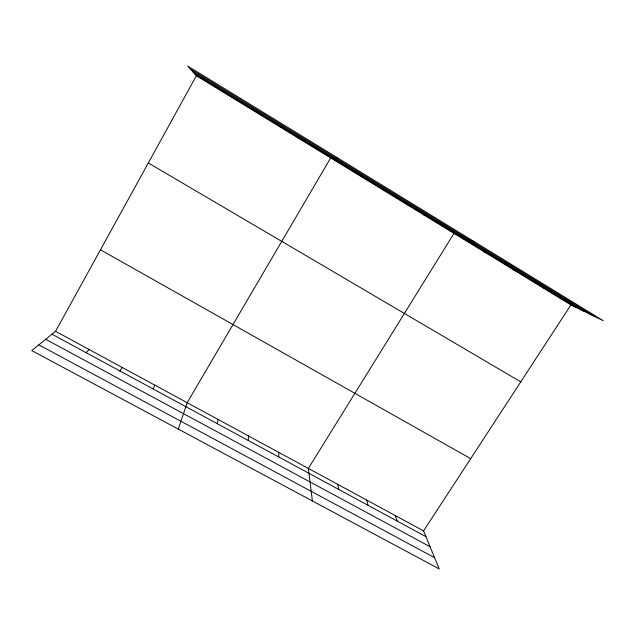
<?xml version="1.0" encoding="UTF-8"?>
<svg xmlns="http://www.w3.org/2000/svg" width="635" height="635" viewBox="0 0 635 635"><rect width="100%" height="100%" fill="white"/><g stroke="black" fill="none" stroke-linecap="round" stroke-linejoin="round"><path stroke-width="0.95" d="M248.214 440.444L248.563 435.983M217.233 423.672L218.075 419.449M178.276 429.085L187.19 402.693L330.676 157.917L337.606 157.909M153.067 388.93L154.948 385.207M55.57 331.303L423.569 530.908L439.237 568.928L31.75 350.568L55.57 331.303L196.382 75.74L187.738 66.072L603.25 320.707L570.928 304.927L196.382 75.74M423.569 530.908L570.928 304.927M119.84 370.935L122.269 367.482M86.146 352.695L89.146 349.52M297.815 137.811L298.299 137.462M362.133 177.165L363.704 177.49M393.168 196.151L395.248 196.802M423.783 214.892L426.363 215.844M474.345 241.705L453.993 233.378L308.372 468.424L312.404 500.967M483.806 251.619L487.339 253.167M513.231 269.621L517.223 271.455M542.266 287.385L546.711 289.497M38.83 344.837L434.61 557.689M45.696 339.288L430.093 546.735M51.983 334.2L425.942 536.662M100.473 249.801L470.686 458.645M148.328 162.957L520.764 381.849M190.317 68.953L593.661 316.024M192.81 71.747L584.351 311.475M195.088 74.295L575.802 307.308M229.997 95.655L230.68 96.726M395.303 515.572L397.256 521.137M366.689 500.055L368.205 505.404M337.717 484.338L338.78 489.474M264.39 116.713L264.485 117.419M278.654 452.303L278.797 457.002"/></g></svg>
